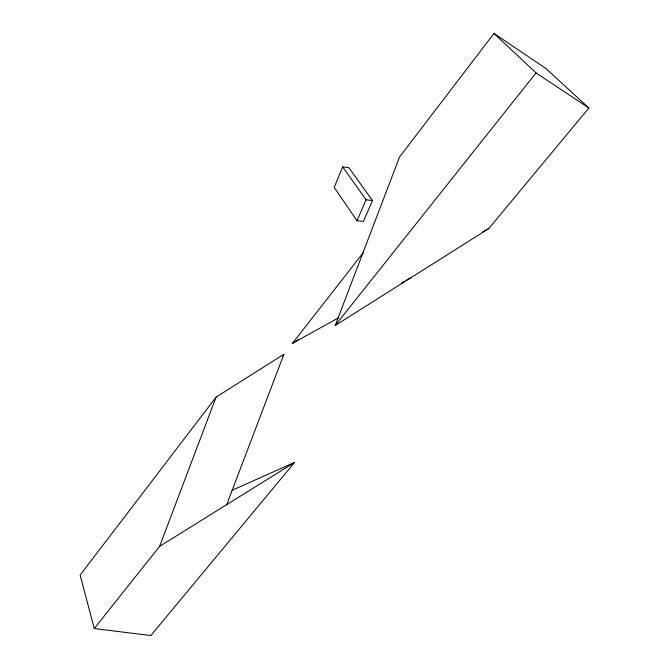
<?xml version="1.0" encoding="UTF-8"?>
<svg xmlns="http://www.w3.org/2000/svg" width="669" height="669" viewBox="0 0 669 669"><rect width="100%" height="100%" fill="white"/><g stroke="black" fill="none" stroke-linecap="round" stroke-linejoin="round"><path stroke-width="1" d="M232.009 490.302L294.594 462.413L150.826 635.55L94.254 628.551L159.598 546.372L216.104 397.102L283.907 354.277L226.707 504.635M335.186 325.535L399.518 157.056L493.965 33.45L545.929 68.506L588.871 108.01L488.771 228.564L335.186 325.535L536.061 72.904L588.871 108.01M342.653 166.865L334.199 187.412L357.02 220.737L363.367 221.439L372.491 200.566L348.875 167.71L342.653 166.865L366.094 199.797L372.491 200.566M357.02 220.737L366.094 199.797M216.104 397.102L80.129 575.064L94.254 628.551M282.619 355.916L283.907 354.277M338.765 317.683L292.403 343.389L363.292 252.656M292.403 343.389L298.525 339.526M159.598 546.372L294.594 462.413M482.399 232.126L488.771 228.564M401.484 282.912L404.21 281.398M406.024 280.386L411.477 277.367M493.965 33.45L536.061 72.904"/></g></svg>
